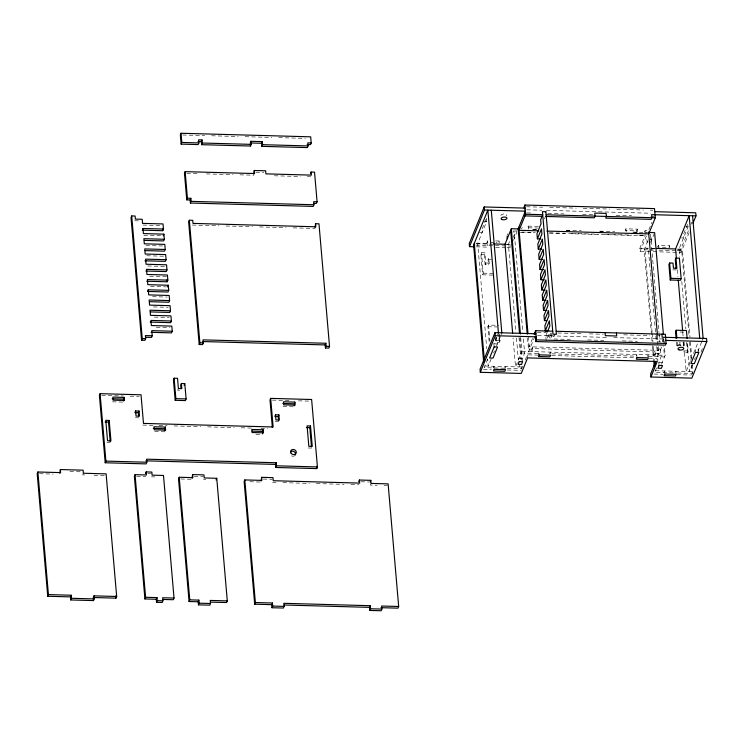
<?xml version="1.0" encoding="UTF-8"?>
<svg xmlns="http://www.w3.org/2000/svg" width="744" height="744" viewBox="0 0 744 744"><rect width="100%" height="100%" fill="white"/><g stroke="black" fill="none" stroke-linecap="round" stroke-linejoin="round"><path stroke-width="0.56" stroke-dasharray="3.72 2.79" d="M83.375 473.249L82.696 474.914L87.243 475.035M178.402 388.526L177.723 390.191L181.136 390.284M371.061 483.414L370.382 485.079L377.208 485.265M486.074 219.248L481.954 229.338L482.224 232.398L478.811 232.305M486.483 218.243L486.743 221.312L477.695 243.493L486.753 348.741M492.816 275.094L482.586 274.815L480.819 254.383L481.498 252.718L484.911 252.811L485.795 263.023L485.116 264.687L488.529 264.78L489.208 263.125L488.761 258.01L488.083 259.675L488.529 264.78M486.985 242.367L487.664 240.712L487.934 243.772L487.255 245.436L486.985 242.367L494.946 242.591M485.116 264.687L484.232 254.476L484.911 252.811M482.586 274.815L483.265 273.15L481.498 252.718M495.625 240.926L499.038 241.019L498.359 242.684L496.09 242.618M506.99 235.634L507.743 233.783M509.538 241.568L508.403 244.339L515.964 332.243M513.304 232.323L514.058 230.473L522.818 332.261M513.146 237.448L516.104 230.203M513.416 240.517L516.792 232.23L516.531 229.171M521.563 228.994L522.241 227.339M538.358 226.399L528.119 226.12L527.44 227.785L537.679 228.064M489.143 341.477L487.869 326.718L488.548 325.054L498.787 325.333M544.431 218.95L545.11 217.285M487.711 358.943L484.149 367.666L521.684 368.699L521.386 365.23M494.146 346.881L493.886 343.821L497.178 335.749M497.587 334.744L498.415 332.726M499.54 334.093L500.108 340.659L499.429 342.324L496.016 342.231L496.694 340.566L496.425 337.506M491.124 359.036L488.241 366.094L487.646 359.157M493.598 352.991L494.416 350.973M496.471 345.932L500.591 335.851M501 334.837L501.819 332.819M493.253 367.917L493.932 366.253L494.193 369.312M504.627 368.233L505.306 366.569L505.567 369.629M520.679 337.441L521.879 351.317L515.536 366.848L513.053 337.934M518.949 366.941L519.703 365.09M522.614 361.686L522.344 358.627L524.613 353.075L523.311 338.046M532.481 338.539L529.114 346.778L658.766 350.359L660.514 346.072M521.423 369.331L522.697 366.225M525.227 360.012L527.338 354.832L537.763 355.121M534.843 336.455L528.696 351.512L527.505 337.627M531.848 348.536L532.527 346.871L532.788 349.94L532.109 351.605L531.848 348.536L654.674 351.931L655.352 350.266L655.622 353.326L654.943 354.99L654.674 351.931M538.516 356.516L538.256 353.456L538.935 351.791L539.195 354.86M546.189 341.031L545.752 335.925L546.97 332.931M547.407 338.036L549.444 333.052M549.332 338.064L549.156 336.018L550.383 333.024M555.126 333.758L554.113 336.251L550.7 336.158L552.057 332.828M550.82 338.129L552.039 335.135M549.63 353.772L550.309 352.107L550.569 355.167M625.927 228.817L625.248 230.482L636.622 230.798L637.301 229.133L625.927 228.817L626.197 231.886M644.388 232.388L645.067 230.724L648.48 230.817M689.158 232.593L681.048 252.467L640.11 251.333L639.84 248.273L645.336 234.816M640.11 251.333L646.443 235.811L646.183 232.742M648.917 229.747L651.986 222.242M652.06 341.143L644.202 249.77L648.275 239.782L651.688 239.875L651.419 236.815L650.293 239.587M650.554 242.646L653.948 234.332M658.263 245.418L657.584 247.073L668.958 247.389L669.637 245.725L658.263 245.418L658.44 247.454M681.253 237.894L683.522 237.95L683.262 234.89L687.781 223.795L688.051 226.864L678.993 249.045L679.691 257.136M681.048 252.467L680.788 249.398L689.325 228.482M691.027 224.307L691.883 222.214M647.438 356.469L648.117 354.804L648.377 357.864M662.272 341.775L663.583 338.567M661.658 346.992L658.347 355.083L657.557 345.83M656.561 367.936L654.748 372.372L675.217 372.939L675.896 371.275L676.166 374.334M659.082 365.453L658.821 362.393L661.081 356.841L660.188 346.434M661.481 364.328L665.173 355.269L664.476 347.178M663.843 372.623L664.522 370.958L664.792 374.027M677.235 342.277L677.524 345.56L676.845 347.225L676.37 341.747M688.2 350.945L687.521 352.61L684.108 352.517L684.787 350.852L688.2 350.945L687.419 341.868M690.246 361.472L686.135 371.554L684.341 350.731M690.664 360.459L691.892 357.436M693.538 353.409L698.067 342.314M692.422 364.588L689.549 371.647L687.056 342.733M694.487 359.547L695.305 357.529M697.779 351.484L701.89 341.403M702.299 340.389L703.126 338.371M691.604 375.069L693.734 369.842M700.988 352.061L703.126 346.834M182.661 134.98L204.656 135.594M211.603 135.78L238.229 136.515M245.167 136.71L271.793 137.445M278.74 137.631L305.366 138.365M255.852 172.208L263.813 172.431M186.781 173.361L199.504 173.715M206.441 173.91L233.03 174.635M239.968 174.831L253.844 175.212M274.313 175.779L300.474 176.505M307.3 176.691L310.713 176.784M526.501 206.758L542.711 207.204M549.649 207.39L576.274 208.125M583.222 208.32L609.848 209.055M616.795 209.25L643.421 209.985M650.368 210.171L652.683 210.236M526.761 209.817L541.818 210.236M546.44 210.366L650.628 213.24M527.022 212.886L530.5 212.979M547.835 213.463L564.073 213.909M582.524 214.421L593.014 214.709M616.162 215.342L631.619 215.769M650.888 216.299L654.367 216.402M483.34 221.21L486.743 221.312M685.773 226.799L688.051 226.864M532.937 229.31L538.619 229.468M566.268 230.231L581.25 230.64M599.683 231.152L614.665 231.57M632.8 232.063L647.801 232.481M532.732 229.617L536.21 229.71M566.305 230.538L569.783 230.631M599.878 231.468L603.347 231.561M633.451 232.388L636.92 232.491M134.692 220.763L140.383 220.922M521.823 232.063L531.095 232.323M549.639 232.835L564.696 233.244M571.652 233.439L598.306 234.174M605.253 234.369L631.907 235.104M638.864 235.29L644.657 235.448M520.27 232.323L535.317 232.742M549.202 233.123L646.443 235.811M192.324 225.06L218.978 225.795M225.934 225.99L252.579 226.725M259.535 226.911L286.189 227.655M293.136 227.841L315.158 228.445M143.006 225.069L162.341 225.599M476.56 243.455L487.934 243.772M504.99 244.246L511.816 244.432M655.111 248.384L644.881 248.105L652.144 332.54M677.858 249.008L682.406 249.138L689.976 337.041M476.076 243.753L493.133 244.227M506.785 244.599L510.189 244.692L510.458 247.761L507.045 247.668M639.84 248.273L647.801 248.487M652.358 248.617L654.627 248.682M677.375 249.305L680.788 249.398M143.88 235.281L162.08 235.783M475.881 245.12L511.137 246.097M644.202 249.77L648.749 249.891M649.884 249.919L654.432 250.049M658.979 250.17L676.045 250.644M677.179 250.672L681.727 250.802L689.093 336.39M476.337 246.822L488.845 247.166M495.671 247.352L505.911 247.631M480.819 254.383L484.232 254.476M145.898 245.529L164.099 246.032M488.083 259.675L491.496 259.768M485.795 263.023L489.208 263.125M672.771 269.867L676.184 269.96M146.782 255.75L164.973 256.252M483.265 273.15L493.495 273.429M147.656 265.971L165.856 266.473M149.674 276.219L166.73 276.684M150.558 286.431L166.479 286.877M152.567 296.679L167.353 297.089M153.45 306.9L168.237 307.309M154.333 317.111L169.111 317.521M487.869 326.718L496.964 326.969M680.072 332.019L685.763 332.177M537.27 332.428L546.375 332.68M557.749 332.987L582.403 333.665M589.341 333.861L603.235 334.242M623.705 334.809L649.865 335.535M656.692 335.721L660.105 335.814M537.577 335.488L606.909 337.404M613.735 337.59L663.778 338.976M545.752 335.925L549.156 336.018M156.342 327.36L169.995 327.741M554.048 339.004L570.257 339.45M587.621 339.924L603.821 340.38M622.347 340.882L637.394 341.301M657.073 341.849L665.183 342.073M496.694 340.566L500.108 340.659M677.524 345.56L680.937 345.653L680.667 342.584M493.886 343.821L497.299 343.914L497.559 346.974M532.788 349.94L529.375 349.847L528.286 337.125M655.622 353.326L659.035 353.419L658.431 346.481M521.879 351.317L665.173 355.269M521.2 352.982L538.256 353.456M551.936 353.828L636.064 356.153L636.743 354.488L637.004 357.557M648.573 356.497L664.494 356.934L663.601 346.527M551.648 355.511L634.995 357.808M648.889 358.19L656.989 358.413L657.259 361.482M522.344 358.627L518.931 358.534L519.2 361.593M658.821 362.393L662.234 362.486L662.495 365.546M484.828 366.002L522.362 367.034M655.427 370.707L692.962 371.74M677.496 372.995L692.283 373.404L691.483 364.151M483.47 369.331L491.44 369.545M507.361 369.991L521.005 370.363M654.069 374.037L663.164 374.288M676.817 374.66L690.46 375.041M101.677 395.399L123.29 395.994M130.116 396.18L139.212 396.431M272.276 400.105L291.611 400.635M298.428 400.83L310.946 401.174M112.446 401.807L123.811 402.123M283.036 406.522L294.41 406.829M135.371 417.728L138.784 417.83M275.261 421.588L278.665 421.69M142.811 425.075L153.227 425.363M159.011 425.522L167.121 425.745M174.068 425.931L200.685 426.665M207.632 426.861L234.258 427.595M241.205 427.791L251.621 428.079M260.884 428.33L267.831 428.525M154.706 431.52L164.945 431.799M255.927 434.31L262.753 434.496M106.857 442.429L110.27 442.522M308.165 447.981L311.578 448.074M69.917 471.501L82.426 471.845M147.758 473.649L151.172 473.742M194.193 476.29L203.289 476.541M263.218 479.062L272.313 479.313M361.026 481.759L368.987 481.982M39.479 473.714L53.122 474.095M94.07 475.221L105.434 475.537M136.645 476.402L145.75 476.653M151.432 476.811L154.845 476.904M180.811 478.987L192.185 479.294M203.549 479.61L205.828 479.675M249.826 481.749L261.2 482.066M272.574 482.372L276.033 482.475M282.953 482.661L309.458 483.395M316.367 483.581L344.026 484.344M350.945 484.539L359.008 484.763M384.034 485.451L387.447 485.544M698.858 352.535L698.597 349.466L695.184 349.373L695.454 352.433M690.367 341.673L691.762 357.864M692.357 364.802L692.859 370.586M689.595 342.175L690.981 358.366M681.783 281.427L685.866 328.848M686.638 342.398L687.521 352.61M684.006 341.775L684.396 346.313M677.375 269.765L677.97 276.712M682.75 332.224L683.15 336.855M683.643 342.64L683.941 346.109M683.522 345.709L683.225 342.296L679.811 342.203L680.165 346.295M683.913 350.247L684.108 352.517M669.637 245.725L669.814 247.771M663.778 339.078L664.085 342.547M662.904 338.427L663.202 341.905M650.535 234.239L658.998 332.549M659.091 333.712L659.789 341.803M657.538 336.074L658.031 341.859M656.664 335.423L657.454 344.677M648.489 250.514L650.284 271.327M650.377 272.49L651.177 281.743M651.279 282.897L653.967 314.126M654.06 315.279L655.752 334.949M655.855 336.102L656.348 341.887M656.747 346.509L657.947 360.394M646.88 239.494L647.141 242.553M645.067 230.724L645.336 233.783M652.246 333.693L652.934 341.794M653.334 346.416L654.534 360.301M652.46 345.765L653.651 359.65M637.301 229.133L637.571 232.202M636.622 230.798L636.799 232.844M550.439 333.098L550.7 336.158M528.119 226.12L528.389 229.189M527.338 354.832L527.608 357.901M519.907 337.943L521.767 360.096M518.996 337.469L520.884 359.445M516.466 338.027L518.354 360.003M499.038 241.019L499.215 243.065M498.675 333.572L498.954 336.855M499.047 337.943L499.429 342.324M495.569 337.125L496.016 342.231M488.548 325.054L489.915 340.947M294.931 455.533A2.911 2.492 22.2 0 1 291.536 455.849M677.877 346.23A2.911 1.367 -4.9 0 1 680.816 344.221A2.911 1.367 -4.9 0 1 683.225 346.044M500.87 215.639A2.911 1.367 -4.9 0 1 504.33 213.965A2.911 1.367 -4.9 0 1 506.366 215.788"/><path stroke-width="1.12" d="M131.697 215.937L131.018 217.601L141.565 340.203L144.978 340.306L145.657 338.641L145.396 335.572L152.213 335.758L151.776 330.652L172.245 331.219L171.808 326.104L151.339 325.547L150.902 320.432L171.371 320.999L170.934 315.893L150.455 315.326L150.018 310.22L170.488 310.787L170.05 305.672L149.581 305.105L149.144 299.999L169.613 300.567L169.176 295.461L148.698 294.894L148.261 289.788L168.73 290.346L168.293 285.24L147.823 284.673L147.386 279.567L167.856 280.135L167.409 275.02L146.94 274.462L146.503 269.347L166.972 269.914L166.535 264.808L146.066 264.241L145.619 259.135L166.098 259.693L165.652 254.588L145.182 254.02L144.745 248.915L165.215 249.482L164.777 244.376L144.308 243.809L143.862 238.703L164.34 239.261L163.894 234.155L143.425 233.588L142.988 228.482L163.457 229.05L163.02 223.935L142.55 223.377L142.197 219.285L135.371 219.099L135.11 216.03L131.697 215.937L142.243 338.548L141.565 340.203M116.669 596.483L93.921 595.851L93.242 597.516L115.99 598.139L116.669 596.483L106.113 473.872L83.375 473.249L83.105 470.18L60.357 469.557L60.627 472.617L37.879 471.994L37.2 473.658L47.746 596.26L70.494 596.893L71.173 595.228L48.425 594.596L47.746 596.26M181.025 133.26L180.346 134.915L181.136 144.113L198.192 144.587L198.871 142.922L198.611 139.853L202.024 139.946L202.284 143.015L201.605 144.68L250.514 146.029L251.193 144.364L250.923 141.295L262.297 141.611L262.567 144.68L261.888 146.345L307.374 147.6L308.053 145.936L307.793 142.867L311.206 142.96L310.676 136.831L181.025 133.26L181.815 142.448L181.136 144.113M142.988 228.482L142.309 230.147L162.778 230.714L163.457 229.05M60.357 469.557L59.855 473.258M314.135 203.382L316.405 203.438L317.084 201.782L314.535 172.152L311.122 172.05L311.392 175.119L265.896 173.863L265.636 170.795L254.262 170.488L254.522 173.547L185.144 171.641L184.465 173.296L186.753 199.866L190.166 199.959L190.845 198.295L187.432 198.202L186.753 199.866M201.605 144.68L201.345 141.611L202.024 139.946M163.215 235.82L163.894 234.155M270.677 398.375L273.141 426.982L143.49 423.41L141.025 394.804L100.087 393.669L99.408 395.334L105.211 462.768L146.15 463.893L146.828 462.238L146.568 459.169L276.219 462.749L276.48 465.809L275.801 467.474L316.749 468.599L317.428 466.944L311.624 399.509L270.677 398.375L269.998 400.039L272.36 427.502M164.34 239.261L163.661 240.926L144.327 240.396M148.261 289.788L147.582 291.443L168.051 292.011L168.73 290.346M165.215 249.482L164.536 251.147L145.201 250.607M166.098 259.693L165.419 261.358L144.941 260.8M317.084 201.782L313.67 201.68L313.94 204.749L313.261 206.413L190.427 203.028L191.106 201.364L190.845 198.295M166.972 269.914L166.293 271.579L145.824 271.011M315.568 223.721L315.837 226.79L193.003 223.395L192.743 220.336L189.329 220.243L188.65 221.898L199.197 344.509L202.61 344.602L203.289 342.938L203.028 339.868L325.853 343.263L326.123 346.323L325.444 347.987L328.848 348.08L329.527 346.416L318.981 223.814L315.568 223.721L315.065 227.432M110.177 441.387L108.512 422.09L109.191 420.425L105.778 420.332L107.536 440.764L110.949 440.857L109.191 420.425M146.708 281.232L167.177 281.799L167.856 280.135M167.614 286.905L168.293 285.24M123.727 401.1L124.229 397.398L112.856 397.082L113.125 400.151L124.49 400.458L124.229 397.398M152.213 335.758L151.534 337.423L145.852 337.264M169.613 300.567L168.935 302.231L149.6 301.692M105.211 462.768L105.89 461.103L100.087 393.669M170.488 310.787L169.809 312.443L150.474 311.913M171.371 320.999L170.692 322.663L150.223 322.096M135.613 410.958L134.934 412.622L138.338 412.715L139.016 411.051L135.613 410.958L136.05 416.073L139.463 416.166L139.016 411.051M172.245 331.219L171.566 332.884L151.097 332.317M250.923 141.295L250.244 142.96L261.618 143.276L262.297 141.611M93.921 595.851L94.181 598.92L93.502 600.585L70.754 599.952L71.433 598.288L71.173 595.228M254.262 170.488L253.76 174.189M181.378 383.513L181.815 388.619L178.402 388.526L177.528 378.305L174.115 378.212L173.436 379.877L175.193 400.309L185.423 400.598L186.102 398.933L184.791 383.606L181.378 383.513L180.699 385.178L180.959 388.238M163.122 599.441L173.352 599.729L174.031 598.064L163.485 475.453L152.111 475.146L151.85 472.077L146.159 471.919L146.428 474.988L135.055 474.672L134.376 476.337L144.922 598.939L156.296 599.255L156.975 597.59L145.601 597.274L144.922 598.939M175.193 400.309L175.872 398.644L174.115 378.212M145.48 473.584L146.159 471.919M164.861 430.776L165.363 427.075L153.989 426.758L154.25 429.818L165.624 430.134L165.363 427.075M199.197 344.509L199.876 342.844L189.329 220.243M184.112 385.271L184.791 383.606M311.206 142.96L310.527 144.624L307.114 144.531M210.692 602.119L226.613 602.556L227.292 600.901L216.746 478.29L204.228 477.946L203.968 474.886L192.594 474.57L192.863 477.629L179.211 477.257L178.532 478.922L189.078 601.524L198.183 601.775L198.862 600.11L189.757 599.859L189.078 601.524M310.443 173.715L311.122 172.05M192.594 474.57L192.092 478.271M174.031 598.064L162.666 597.748L162.927 600.817L162.248 602.473L156.556 602.324L157.235 600.659L156.975 597.59M216.067 479.954L216.746 478.29M262.669 433.473L263.171 429.772L251.798 429.455L252.058 432.524L263.432 432.831L263.171 429.772M380.937 607.681L397.993 608.146L398.672 606.49L388.126 483.879L371.061 483.414L370.8 480.345L359.426 480.029L359.687 483.098L273.253 480.717L272.992 477.648L261.618 477.332L261.879 480.401L244.823 479.926L244.144 481.591L254.69 604.193L271.755 604.667L272.434 603.003L255.369 602.538L254.69 604.193M275.494 414.817L274.815 416.482L278.228 416.575L278.907 414.91L275.494 414.817L275.94 419.932L279.344 420.025L278.907 414.91M227.292 600.901L210.236 600.427L210.496 603.496L209.817 605.151L198.443 604.844L199.122 603.179L198.862 600.11M261.618 477.332L261.116 481.043M294.326 405.806L294.829 402.104L283.455 401.788L283.715 404.857L295.089 405.164L294.829 402.104M275.801 467.474L275.54 464.405L276.219 462.749M325.444 347.987L325.175 344.928L325.853 343.263M311.476 446.939L309.82 427.642L310.499 425.977L307.086 425.884L308.844 446.316L312.257 446.409L310.499 425.977M398.672 606.49L381.616 606.016L381.877 609.085L381.198 610.74L369.824 610.433L370.503 608.769L370.242 605.7L283.808 603.319L284.069 606.379L283.39 608.043L272.016 607.736L272.695 606.072L272.434 603.003M358.748 481.694L359.426 480.029M370.121 482.01L370.8 480.345M525.125 208.097L484.186 206.962L469.25 243.567L469.511 246.627L474.058 246.757M469.511 246.627L484.446 210.031L484.186 206.962M512.653 333.303L504.99 244.246L511.323 228.715L519.284 228.938M546.84 231.068L648.749 233.886L655.306 217.797L654.515 208.608L524.864 205.028L524.185 206.693L524.381 208.99M524.864 205.028L525.655 214.226L519.089 230.305L538.73 230.845M369.824 610.433L369.563 607.364L370.242 605.7M535.94 333.758L495.002 332.633L480.066 369.238L480.326 372.298L521.265 373.432L527.608 357.901L657.259 361.482L650.916 377.003L691.864 378.138L706.8 341.533L706.54 338.474L662.179 337.246L661.918 334.177M480.326 372.298L495.262 335.702L495.002 332.633M540.804 238.954L537.401 238.861L541.474 228.882L541.911 233.988L537.838 243.967L538.275 249.082L541.688 249.175M538.275 249.082L542.348 239.094L542.785 244.209L538.712 254.188L539.158 259.293L542.562 259.386M539.158 259.293L543.232 249.314L543.669 254.42L539.595 264.408L540.032 269.514L543.446 269.607M540.032 269.514L544.106 259.535L544.543 264.641L540.47 274.62L540.916 279.735L544.329 279.828M540.916 279.735L544.989 269.747L545.426 274.862L541.353 284.84L541.79 289.946L545.203 290.039M541.79 289.946L545.864 279.967L546.301 285.073L542.227 295.052L542.674 300.167L546.087 300.26M542.674 300.167L546.747 290.179L547.184 295.294L543.111 305.273L543.548 310.378L546.961 310.471M543.548 310.378L547.621 300.399L548.068 305.505L543.985 315.493L544.431 320.599L546.701 320.664M534.155 334.419L535.68 330.699L552.736 331.173M535.522 338.492L536.201 336.827L495.262 335.702M556.149 331.266L665.331 334.27L666.122 343.468L665.443 345.132L535.792 341.561L536.471 339.896L535.68 330.699M544.431 320.599L548.505 310.62L548.942 315.726L544.868 325.705L545.306 330.82L547.584 330.875M545.306 330.82L549.379 320.831L549.825 325.946L547.379 331.936M675.98 258.084L676.863 268.296L673.45 268.203L673.013 263.097L669.6 263.004L668.921 264.669L670.232 279.986L680.472 280.274L681.151 278.609L679.393 258.177L675.98 258.084L675.301 259.74L676.082 268.826M676.38 258.205L675.589 248.952L689.167 215.676L699.713 338.278M692.999 223.181L695.984 215.862L695.724 212.803L654.785 211.668M670.232 279.986L670.911 278.33L669.6 263.004M655.724 361.519L650.656 373.944L650.916 377.003M687.121 338.464L686.442 330.513L676.203 330.234L675.524 331.898L676.091 338.464M197.932 141.518L201.345 141.611M181.815 142.448L198.871 142.922M202.284 143.015L251.193 144.364M262.567 144.68L308.053 145.936M191.106 201.364L313.94 204.749M484.446 210.031L525.394 211.157L518.149 228.901L527.208 334.158M695.984 215.862L651.632 214.644L651.893 217.704L651.214 219.368L605.728 218.113L606.406 216.448L606.137 213.388L594.763 213.072L595.033 216.141L594.354 217.797L545.445 216.448M525.655 214.226L542.711 214.691L540.674 219.685L541.028 223.767L536.954 233.756L537.401 238.861M546.124 214.784L655.306 217.797M542.32 216.365L524.976 215.89L524.585 211.287M648.935 232.509L654.627 232.667L663.388 334.456M493.616 243.93L504.99 244.246M656.255 248.412L675.589 248.952M670.911 278.33L681.151 278.609M665.861 340.408L706.8 341.533M536.471 339.896L666.122 343.468M142.243 338.548L145.657 338.641M202.349 341.533L325.175 344.928M199.876 342.844L203.289 342.938M326.123 346.323L329.527 346.416M175.872 398.644L186.102 398.933M112.177 398.747L123.55 399.063M282.776 403.453L294.15 403.769M105.099 421.997L108.512 422.09M306.407 427.549L309.82 427.642M153.31 428.423L164.684 428.73M252.253 431.148L262.493 431.436M145.889 460.834L275.54 464.405M105.89 461.103L146.828 462.238M276.48 465.809L317.428 466.944M71.433 598.288L94.181 598.92M157.235 600.659L162.927 600.817M284.282 605.011L369.563 607.364M199.122 603.179L210.496 603.496M272.695 606.072L284.069 606.379M370.503 608.769L381.877 609.085M692.571 215.769L703.126 338.371M678.268 280.181L682.648 331.071M676.203 330.234L676.863 337.897M648.582 231.97L657.436 334.912M654.627 361.454L654.934 364.923M653.753 360.803L654.255 366.587M616.423 332.921L616.692 335.99L605.318 335.674L605.049 332.615M535.001 332.363L535.196 334.661M535.355 336.446L535.792 341.561M518.828 227.236L527.989 333.656M511.323 228.715L520.381 333.972M510.644 230.38L519.507 333.321M507.073 236.657L507.25 238.694M491.273 210.217L501.819 332.819M498.415 332.726L487.859 210.124L473.603 245.055L483.656 361.882M474.281 243.4L484.335 360.217M316.544 466.321L316.749 468.599M261.618 143.276L261.888 146.345M278.228 416.575L278.582 420.667M250.337 143.983L250.514 146.029M271.755 604.667L272.016 607.736M244.823 479.926L255.369 602.538M190.166 199.959L190.427 203.028M185.144 171.641L187.432 198.202M198.183 601.775L198.443 604.844M162.601 228.668L162.778 230.714M167 279.753L167.177 281.799M179.211 477.257L189.757 599.859M156.296 599.255L156.556 602.324M138.338 412.715L138.607 415.784M135.055 474.672L145.601 597.274M115.785 595.832L115.99 598.139M93.326 598.539L93.502 600.585M70.494 596.893L70.754 599.952M37.879 471.994L48.425 594.596M290.597 451.813A2.911 2.492 22.2 0 1 295.34 455.021M494.146 346.881L489.626 357.976L493.03 358.069L497.559 346.974L494.146 346.881M494.193 369.312L493.514 370.977L504.888 371.293L505.567 369.629L494.193 369.312M519.2 361.593L518.066 364.365L521.479 364.458L522.614 361.686L519.2 361.593M539.195 354.86L538.516 356.516L549.89 356.832L550.569 355.167L539.195 354.86M637.004 357.557L636.325 359.222L647.699 359.529L648.377 357.864L637.004 357.557M659.082 365.453L657.956 368.224L661.37 368.317L662.495 365.546L659.082 365.453M664.792 374.027L664.113 375.683L675.487 375.999L676.166 374.334L664.792 374.027M695.454 352.433L690.925 363.528L694.338 363.621L698.858 352.535L695.454 352.433M545.864 211.724L542.45 211.631L552.997 334.233L556.41 334.326L545.864 211.724M291.09 453.217A2.911 2.492 22.2 0 0 296.019 453.356A2.911 2.492 22.2 0 0 293.229 449.45A2.911 2.492 22.2 0 0 291.09 453.217M678.974 349.829A2.911 1.367 -4.9 0 0 683.727 348.75A2.911 1.367 -4.9 0 0 679.951 347.429A2.911 1.367 -4.9 0 0 678.974 349.829M502.116 219.582A2.911 1.367 -4.9 0 0 506.869 218.494A2.911 1.367 -4.9 0 0 503.093 217.183A2.911 1.367 -4.9 0 0 502.116 219.582"/></g></svg>
